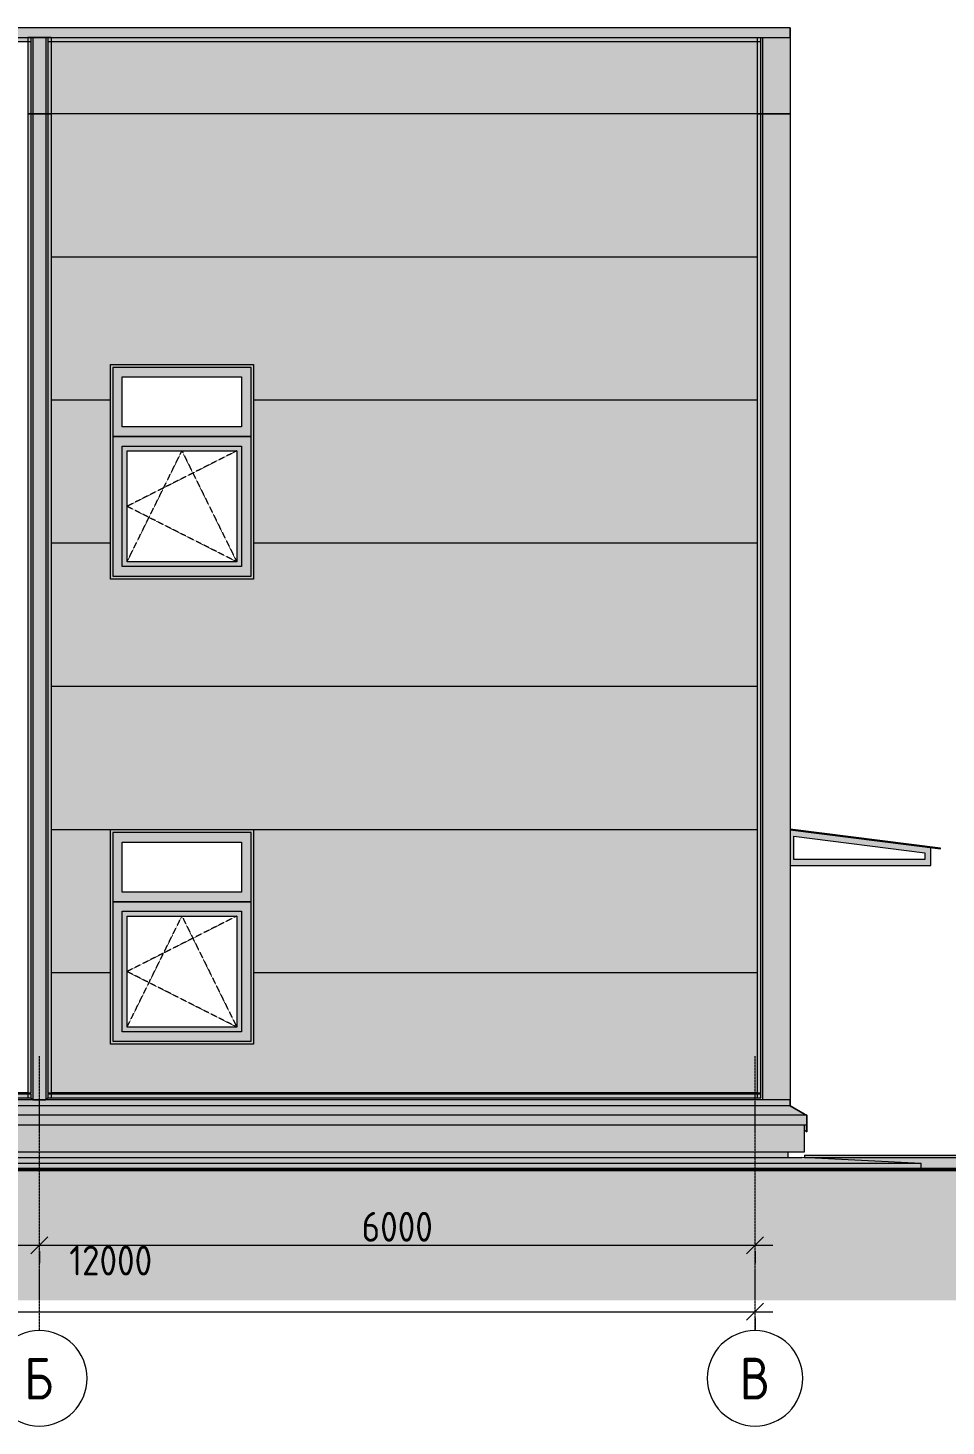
# Model space of a CAD drawing. Header units: millimetres. Extents: x 148937 to 2048786, y 870 to 351006.
# Drawn here: x 606624 to 614321, y 318854 to 330574 of the extents above; entities that cross this region are included whole.
import ezdxf

# ---------------------------------------------------------------- set-up
doc = ezdxf.new("R2010")
doc.units = ezdxf.units.MM
doc.linetypes.add('_ШПТ__20_т__2_5__Линия сетки', pattern=[25, 20, -2.5, 0, -2.5])
doc.linetypes.add('_ШТР__2__1_', pattern=[3, 2, -1])
doc.layers.get('Defpoints').update_dxf_attribs({"color": 4})
for name, color, linetype, lineweight, true_color in [('Каркас_Импост', 7, 'Continuous', 9, 0x0080c0), ('Линии', 7, 'Continuous', 9, 0x00a600), ('Монтажный зазор', 7, 'Continuous', 9, 0x808040), ('Ограждение', 7, 'Continuous', 9, 0x408080), ('Окна', 7, 'Continuous', 9, 0x0080c0), ('Открывание', 7, '_ШТР__2__1_', 9, 0x373737)]:
    doc.layers.add(name, color=color, linetype=linetype, lineweight=lineweight, true_color=true_color)
for name, color, linetype, lineweight in [('Обобщенные модели', 7, 'Continuous', 18), ('Оси', 72, 'Continuous', 9), ('Перекрытия', 7, 'Continuous', 18), ('Размеры', 7, 'Continuous', 9), ('Стены', 7, 'Continuous', 18), ('Элементы узлов', 7, 'Continuous', 18)]:
    doc.layers.add(name, color=color, linetype=linetype, lineweight=lineweight)
doc.styles.add('GOST Common', font='GOST Common.ttf', dxfattribs={"width": 0.9, "height": 350})
doc.styles.add('GOST Common_1', font='GOST Common.ttf', dxfattribs={"width": 0.9, "height": 250})
doc.dimstyles.new('Основной_2_5_мм', dxfattribs={"dimscale": 304.8, "dimtxt": 251.428749, "dimasz": 0.463911, "dimexe": 0.492126, "dimexo": 0.492126, "dimgap": 0.098425, "dimtad": 1, "dimdec": 3, "dimrnd": 0.001, "dimdsep": 46, "dimtxsty": 'GOST Common_1', "dimblk1": 'OBLIQUE', "dimblk2": 'OBLIQUE', "dimsah": 1, "dimcen": 0.09, "dimdle": 0.492126, "dimazin": 2, "dimtfac": 1, "dimtdec": 4, "dimtix": 1, "dimtmove": 0, "dimatfit": 3, "dimfxl": 1, "dimtvp": 1, "dimtolj": 1, "dimtzin": 0, "dimlwd": 20, "dimlwe": 20, "dimarcsym": 2})
doc.dimstyles.new('Основной_2_5_мм_1', dxfattribs={"dimscale": 304.8, "dimtxt": 251.428749, "dimasz": 0.463911, "dimexe": 0.492126, "dimexo": 0.492126, "dimgap": 0.098425, "dimtad": 1, "dimdec": 3, "dimrnd": 0.001, "dimdsep": 46, "dimtxsty": 'GOST Common_1', "dimblk1": 'OBLIQUE', "dimblk2": 'OBLIQUE', "dimsah": 1, "dimcen": 0.09, "dimdle": 0.492126, "dimazin": 2, "dimtfac": 1, "dimtdec": 4, "dimtix": 1, "dimtmove": 1, "dimatfit": 3, "dimfxl": 1, "dimtvp": 1, "dimtolj": 1, "dimtzin": 0, "dimlwd": 20, "dimlwe": 20, "dimarcsym": 2})

# ---------------------------------------------------------------- blocks, each defined once
blk = doc.blocks.new('102_Окно_1Створка_Ф_ГОСТ23166-99 - 1160х1750_1170_h-1445330-_О__Ф__А-В__Восточный')
at = {"layer": 'Каркас_Импост', "true_color": 0xf7fbf5}
h = blk.add_hatch(color=7, dxfattribs=at)
h.paths.add_polyline_path([(7655, 5995), (7775, 5995), (7775, 6575), (6615, 6575), (6615, 5995), (7260, 5995)], flags=0)
h.paths.add_polyline_path([(7260, 6075), (6695, 6075), (6695, 6495), (7695, 6495), (7695, 6075), (7655, 6075)], flags=0)
h = blk.add_hatch(color=7, dxfattribs=at)
h.paths.add_polyline_path([(6615, 4825), (7775, 4825), (7775, 5995), (6615, 5995), (6615, 5100)], flags=0)
h.paths.add_polyline_path([(7695, 4905), (6695, 4905), (6695, 5915), (7695, 5915), (7695, 5100)], flags=0)
h = blk.add_hatch(color=7, dxfattribs=at)
h.paths.add_polyline_path([(6695, 4905), (7695, 4905), (7695, 5915), (6695, 5915), (6695, 5138)], flags=0)
h.paths.add_polyline_path([(7655, 4945), (6735, 4945), (6735, 5875), (7655, 5875), (7655, 5100)], flags=0)
at = {"layer": 'Монтажный зазор', "true_color": 0x7f7f7f}
h = blk.add_hatch(color=8, dxfattribs=at)
h.paths.add_polyline_path([(6595, 4800), (7795, 4800), (7795, 6600), (6595, 6600), (6595, 4825)], flags=0)
h.paths.add_polyline_path([(6695, 4825), (6615, 4825), (6615, 6575), (7775, 6575), (7775, 4825), (6735, 4825)], flags=0)
at = {"layer": 'Каркас_Импост', "color": 7}
for p, q in [((6615, 6575), (6615, 5995)), ((7775, 6575), (6615, 6575)), ((7775, 5995), (7775, 6575)), ((6695, 6495), (7695, 6495)), ((6695, 6075), (6695, 6495)), ((7695, 6495), (7695, 6075)), ((6615, 5995), (7775, 5995)), ((6615, 5995), (6615, 4825)), ((7775, 5995), (6615, 5995)), ((7695, 6075), (6695, 6075)), ((7775, 4825), (7775, 5995)), ((6695, 5915), (7695, 5915)), ((6695, 4905), (6695, 5915)), ((6735, 5875), (7655, 5875)), ((6735, 4945), (6735, 5875)), ((7655, 5875), (7655, 4945)), ((7695, 5915), (7695, 4905)), ((7655, 4945), (6735, 4945)), ((6615, 4825), (7775, 4825)), ((7695, 4905), (6695, 4905))]:
    blk.add_line(p, q, dxfattribs=at)
at = {"layer": 'Открывание', "color": 7}
for p, q in [((6735, 4945), (7195, 5875)), ((7655, 5875), (6735, 5410)), ((7195, 5875), (7655, 4945)), ((7655, 4945), (6735, 5410))]:
    blk.add_line(p, q, dxfattribs=at)
blk = doc.blocks.new('102_Окно_1Створка_Ф_ГОСТ23166-99 - 1160х1750_1170_h-V38-_О__Ф__А-В__Восточный')
at = {"layer": 'Каркас_Импост', "true_color": 0xf7fbf5}
h = blk.add_hatch(color=7, dxfattribs=at)
h.paths.add_polyline_path([(7655, 2095), (7775, 2095), (7775, 2675), (6615, 2675), (6615, 2095), (7260, 2095)], flags=0)
h.paths.add_polyline_path([(7695, 2175), (6695, 2175), (6695, 2595), (7695, 2595), (7695, 2397)], flags=0)
h = blk.add_hatch(color=7, dxfattribs=at)
h.paths.add_polyline_path([(7775, 925), (7775, 2095), (6615, 2095), (6615, 925), (7725, 925)], flags=0)
h.paths.add_polyline_path([(7260, 1005), (6695, 1005), (6695, 2015), (7695, 2015), (7695, 1005), (7655, 1005)], flags=0)
h = blk.add_hatch(color=7, dxfattribs=at)
h.paths.add_polyline_path([(6695, 1005), (7695, 1005), (7695, 2015), (6695, 2015), (6695, 1223)], flags=0)
h.paths.add_polyline_path([(7260, 1045), (6735, 1045), (6735, 1975), (7655, 1975), (7655, 1045)], flags=0)
at = {"layer": 'Монтажный зазор', "true_color": 0x7f7f7f}
h = blk.add_hatch(color=8, dxfattribs=at)
h.paths.add_polyline_path([(6595, 900), (7795, 900), (7795, 2700), (6595, 2700), (6595, 925)], flags=0)
h.paths.add_polyline_path([(6663, 925), (6615, 925), (6615, 2675), (7775, 2675), (7775, 925), (6665, 925)], flags=0)
at = {"layer": 'Каркас_Импост', "color": 7}
for p, q in [((6615, 2675), (6615, 2095)), ((7775, 2675), (6615, 2675)), ((6695, 2595), (7695, 2595)), ((6695, 2175), (6695, 2595)), ((7695, 2595), (7695, 2175)), ((7775, 2095), (7775, 2675)), ((7695, 2175), (6695, 2175)), ((6615, 2095), (7775, 2095)), ((6615, 2095), (6615, 925)), ((7775, 2095), (6615, 2095)), ((6695, 2015), (7695, 2015)), ((6695, 1005), (6695, 2015)), ((7695, 2015), (7695, 1005)), ((7775, 925), (7775, 2095)), ((6735, 1975), (7655, 1975)), ((6735, 1045), (6735, 1975)), ((7655, 1975), (7655, 1045)), ((7695, 1005), (6695, 1005)), ((7655, 1045), (6735, 1045)), ((6615, 925), (7775, 925))]:
    blk.add_line(p, q, dxfattribs=at)
at = {"layer": 'Открывание', "color": 7}
for p, q in [((6735, 1045), (7195, 1975)), ((7655, 1975), (6735, 1510)), ((7195, 1975), (7655, 1045)), ((7655, 1045), (6735, 1510))]:
    blk.add_line(p, q, dxfattribs=at)
blk = doc.blocks.new('125_Горизонтальный козырек - Горизонтальный козырек L_1200-1197949-_О__Ф__А-В__Восточный')
at = {"layer": 'Ограждение'}
h = blk.add_hatch(dxfattribs=at)
h.set_pattern_fill('FP_7', style=0, pattern_type=2)
h.set_pattern_definition([(236.31, (1066.8, 1244.6), (-1777.996, -3556.002), [641.07, -5769.6]), (236.31, (1102.36, 1137.9), (-1777.996, -3556.002), [384.64, -6026.03]), (236.31, (889, 1137.9), (-1777.996, -3556.002), [384.64, -6026.03])])
h.paths.add_polyline_path([(13555, 2540), (13555, 2545), (12295, 2702.5), (12295, 2697.5)], flags=0)
at = {"layer": 'Ограждение', "true_color": 0x9ea0a1}
h = blk.add_hatch(color=253, dxfattribs=at)
h.paths.add_polyline_path([(13475, 2400), (13475, 2550), (12295, 2697.5), (12295, 2400), (12325, 2400)], flags=0)
h.paths.add_polyline_path([(13425, 2450), (12325, 2450), (12325, 2643.75), (13425, 2506.25)], flags=0)
at = {"layer": 'Ограждение', "color": 7}
for p, q in [((13555, 2545), (12295, 2702.5)), ((12295, 2697.5), (13555, 2540)), ((12325, 2450), (12325, 2643.75)), ((12325, 2643.75), (13425, 2506.25)), ((13425, 2506.25), (13425, 2450)), ((13475, 2400), (13475, 2550)), ((13555, 2540), (13555, 2545)), ((12295, 2400), (13475, 2400)), ((13425, 2450), (12325, 2450))]:
    blk.add_line(p, q, dxfattribs=at)
blk = doc.blocks.new('190_ФЭ_Цоколь_Типовой - ФЭ-Ц1_140х80-1286516-_О__Ф__А-В__Восточный')
at = {"layer": 'Обобщенные модели', "true_color": 0x9ea0a1}
h = blk.add_hatch(color=253, dxfattribs=at)
h.paths.add_polyline_path([(4875, 482), (5928, 482), (5931, 491), (4875, 491)], flags=0)
h.paths.add_polyline_path([(12048, 482), (12048, 482), (12051, 491), (6069, 491), (6072, 482), (12035, 482)], flags=0)
h = blk.add_hatch(color=253, dxfattribs=at)
h.paths.add_polyline_path([(4875, 452), (5928, 452), (5928, 482), (4875, 482)], flags=0)
h.paths.add_polyline_path([(12048, 452), (12048, 482), (6072, 482), (6072, 452), (12035, 452)], flags=0)
for points in [[(6411, 435), (12065, 435), (12048, 452), (6072, 452), (6055, 435), (5945, 435), (5928, 452), (4875, 452), (4875, 435), (6395, 435)], [(12065, 385), (12295, 385), (12295, 435), (4875, 435), (4875, 385), (12035, 385)], [(7260, 305), (12433, 305), (12294, 385), (4875, 385), (4875, 305), (6066, 305)], [(12415, 225), (12433, 225), (12433, 305), (4875, 305), (4875, 225), (12333, 225)]]:
    blk.add_hatch(color=253, dxfattribs=at).paths.add_polyline_path(points, flags=0)
at = {"layer": 'Линии', "color": 7, "lineweight": 18}
for p, q in [((4875, 491), (4875, 492)), ((5902, 492), (4875, 492)), ((4875, 482), (4875, 491)), ((4875, 482), (4875, 452)), ((12022, 492), (6098, 492)), ((4875, 435), (4875, 452)), ((4875, 385), (4875, 435)), ((4875, 315), (4875, 385)), ((12295, 435), (12295, 385)), ((12295, 385), (12415, 315)), ((4875, 305), (4875, 315)), ((4875, 305), (4875, 225)), ((12415, 315), (12433, 305)), ((12433, 225), (12433, 305)), ((4875, 225), (12433, 225))]:
    blk.add_line(p, q, dxfattribs=at)
at = {"layer": 'Обобщенные модели'}
for p, q in [((5931, 491), (4875, 491)), ((5928, 482), (4875, 482)), ((12051, 491), (6069, 491)), ((12048, 482), (6072, 482)), ((4875, 452), (5928, 452)), ((12295, 435), (4875, 435)), ((12295, 385), (4875, 385)), ((6072, 452), (12048, 452)), ((12433, 305), (4875, 305))]:
    blk.add_line(p, q, dxfattribs=at)
blk = doc.blocks.new('190_ФЭ_Цоколь_Типовой - ФЭ-Ц1_140х80-1287145-_О__Ф__А-В__Восточный')
at = {"layer": 'Линии', "color": 7, "lineweight": 18}
for p, q in [((12295, 385), (12295, 435)), ((12415, 315), (12295, 385)), ((12433, 305), (12415, 315)), ((12433, 305), (12433, 225))]:
    blk.add_line(p, q, dxfattribs=at)
blk = doc.blocks.new('190_ФЭ_Цоколь_Типовой - ФЭ-Ц1_140х80-1287549-_О__Ф__А-В__Восточный')
at = {"layer": 'Обобщенные модели', "true_color": 0x9ea0a1}
blk.add_hatch(color=253, dxfattribs=at).paths.add_polyline_path([(12433, 167), (12432, 169), (12432, 168)], flags=0)
at = {"layer": 'Линии', "color": 7, "lineweight": 18}
for p, q in [((12432, 169), (12416, 178)), ((12416, 178), (12416, 177)), ((12416, 177), (12433, 167)), ((12432, 169), (12432, 225)), ((12433, 225), (12433, 167))]:
    blk.add_line(p, q, dxfattribs=at)
blk = doc.blocks.new('190_ФЭ_Стена_Стык вертикальный - ФЭ-C1_110-1292974-_О__Ф__А-В__Восточный')
at = {"layer": 'Обобщенные модели', "true_color": 0xcfd0cf}
for points in [[(5905, 492), (5928, 492), (5928, 8700), (5902, 8700), (5902, 492)], [(5945, 435), (5945, 8700), (5928, 8700), (5928, 492), (5931, 491), (5928, 482), (5928, 452)], [(5945, 435), (6055, 435), (6055, 8700), (5945, 8700), (5945, 831)], [(6055, 435), (6072, 452), (6072, 482), (6069, 491), (6072, 492), (6072, 8700), (6055, 8700), (6055, 452)], [(6072, 492), (6098, 492), (6098, 8700), (6072, 8700), (6072, 831)]]:
    blk.add_hatch(color=254, dxfattribs=at).paths.add_polyline_path(points, flags=0)
at = {"layer": 'Линии', "color": 7, "lineweight": 18}
for p, q in [((5928, 8700), (5902, 8700)), ((5902, 8700), (5902, 491)), ((5945, 8700), (5928, 8700)), ((6055, 8700), (5945, 8700)), ((6072, 8700), (6055, 8700)), ((6098, 8700), (6072, 8700)), ((6098, 8700), (6098, 491)), ((5902, 482), (5902, 452)), ((6098, 482), (6098, 452)), ((5902, 452), (5928, 452)), ((5928, 452), (5945, 435)), ((5945, 435), (6055, 435)), ((6055, 435), (6072, 452)), ((6072, 452), (6098, 452))]:
    blk.add_line(p, q, dxfattribs=at)
at = {"layer": 'Обобщенные модели'}
for p, q in [((5928, 8700), (5928, 491)), ((5945, 8700), (5945, 435)), ((6055, 8700), (6055, 435)), ((6072, 8700), (6072, 491)), ((5928, 482), (5928, 452)), ((6072, 482), (6072, 452))]:
    blk.add_line(p, q, dxfattribs=at)
blk = doc.blocks.new('190_ФЭ_Парапет_Сэндвич - ФЭ-К1_150-V40-_О__Ф__А-В__Восточный')
at = {"layer": 'Линии', "color": 7, "lineweight": 18}
blk.add_line((12295, 9340), (12295, 9420), dxfattribs=at)
blk = doc.blocks.new('190_ФЭ_Парапет_Сэндвич - ФЭ-К1_150-1300769-_О__Ф__А-В__Восточный')
at = {"layer": 'Обобщенные модели', "true_color": 0xcfd0cf}
h = blk.add_hatch(color=254, dxfattribs=at)
h.paths.add_polyline_path([(12105, 9340), (12295, 9340), (12295, 9420), (1950, 9420), (1950, 9340), (12065, 9340)], flags=0)
h.paths.add_polyline_path([(-295, 9340), (1100, 9340), (1100, 9420), (-295, 9420), (-295, 9400)], flags=0)
h.paths.add_polyline_path([(1150, 9340), (1500, 9340), (1500, 9420), (1150, 9420), (1150, 9400)], flags=0)
h.paths.add_polyline_path([(1550, 9340), (1900, 9340), (1900, 9420), (1550, 9420), (1550, 9400)], flags=0)
h = blk.add_hatch(color=254, dxfattribs=at)
h.paths.add_polyline_path([(6072, 9307), (12048, 9307), (12048, 9340), (1950, 9340), (1950, 9307), (5928, 9307), (5928, 9340), (6072, 9340)], flags=0)
h.paths.add_polyline_path([(-48, 9307), (1100, 9307), (1100, 9340), (-48, 9340)], flags=0)
h.paths.add_polyline_path([(1900, 9307), (1900, 9340), (1550, 9340), (1550, 9307)], flags=0)
h.paths.add_polyline_path([(1500, 9307), (1500, 9340), (1150, 9340), (1150, 9307), (1291, 9307)], flags=0)
at = {"layer": 'Линии', "color": 7, "lineweight": 18}
for p, q in [((1100, 9420), (-295, 9420)), ((-295, 9340), (-295, 9420)), ((1500, 9420), (1150, 9420)), ((1900, 9420), (1550, 9420)), ((12295, 9420), (1950, 9420)), ((12295, 9420), (12295, 9340)), ((-295, 9340), (1100, 9340)), ((-48, 9307), (1100, 9307)), ((1150, 9340), (1500, 9340)), ((1150, 9307), (1500, 9307)), ((1550, 9340), (1900, 9340)), ((1550, 9307), (1900, 9307)), ((1950, 9340), (12295, 9340)), ((1950, 9307), (5928, 9307)), ((6072, 9307), (12048, 9307))]:
    blk.add_line(p, q, dxfattribs=at)
blk = doc.blocks.new('190_ФЭ_Стена_Стык угловой внешний фигурный - ФЭ-У1_230х230-1304173-_О__Ф__А-В__Восточный')
at = {"layer": 'Обобщенные модели', "true_color": 0xcfd0cf}
for points in [[(12035, 492), (12048, 492), (12048, 8700), (12022, 8700), (12022, 492)], [(12065, 435), (12065, 8700), (12048, 8700), (12048, 492), (12051, 491), (12048, 482), (12048, 452), (12065, 435)], [(12105, 435), (12295, 435), (12295, 8700), (12065, 8700), (12065, 435)]]:
    blk.add_hatch(color=254, dxfattribs=at).paths.add_polyline_path(points, flags=0)
at = {"layer": 'Линии', "color": 7, "lineweight": 18}
for p, q in [((12022, 8700), (12048, 8700)), ((12022, 491), (12022, 8700)), ((12048, 8700), (12065, 8700)), ((12065, 8700), (12295, 8700)), ((12295, 8700), (12295, 435)), ((12022, 452), (12022, 482)), ((12295, 435), (12065, 435))]:
    blk.add_line(p, q, dxfattribs=at)
at = {"layer": 'Обобщенные модели'}
for p, q in [((12048, 491), (12048, 8700)), ((12065, 435), (12065, 8700)), ((12048, 452), (12048, 482))]:
    blk.add_line(p, q, dxfattribs=at)
blk = doc.blocks.new('190_ФЭ_Стена_Стык вертикальный - ФЭ-C1_110-1306445-_О__Ф__А-В__Восточный')
at = {"layer": 'Обобщенные модели', "true_color": 0xcfd0cf}
for points in [[(5903, 8700), (5928, 8700), (5928, 9307), (5902, 9307), (5902, 8700)], [(5945, 8700), (5945, 9340), (5928, 9340), (5928, 8700)], [(6055, 8700), (6055, 9340), (5945, 9340), (5945, 8700), (6010, 8700)], [(6055, 8700), (6072, 8700), (6072, 9340), (6055, 9340), (6055, 9307)], [(6098, 8700), (6097, 9307), (6072, 9307), (6072, 8700), (6097, 8700)]]:
    blk.add_hatch(color=254, dxfattribs=at).paths.add_polyline_path(points, flags=0)
at = {"layer": 'Линии', "color": 7, "lineweight": 18}
for p, q in [((5928, 9340), (5902, 9340)), ((5902, 9340), (5902, 8700)), ((5945, 9340), (5928, 9340)), ((6055, 9340), (5945, 9340)), ((6072, 9340), (6055, 9340)), ((6098, 9340), (6072, 9340)), ((6098, 9340), (6098, 8700)), ((5902, 8700), (5928, 8700)), ((5928, 8700), (5945, 8700)), ((5945, 8700), (6055, 8700)), ((6055, 8700), (6072, 8700)), ((6072, 8700), (6098, 8700))]:
    blk.add_line(p, q, dxfattribs=at)
at = {"layer": 'Обобщенные модели'}
for p, q in [((5928, 9340), (5928, 8700)), ((5945, 9340), (5945, 8700)), ((6055, 9340), (6055, 8700)), ((6072, 9340), (6072, 8700))]:
    blk.add_line(p, q, dxfattribs=at)
blk = doc.blocks.new('190_ФЭ_Стена_Стык угловой внешний фигурный - ФЭ-У1_230х230-1306185-_О__Ф__А-В__Восточный')
at = {"layer": 'Обобщенные модели', "true_color": 0xcfd0cf}
for points in [[(12048, 8700), (12048, 9307), (12022, 9307), (12023, 8700), (12032, 8700)], [(12048, 8700), (12065, 8700), (12065, 9340), (12048, 9340), (12048, 9307)], [(12065, 8700), (12295, 8700), (12295, 9340), (12065, 9340), (12065, 9307)]]:
    blk.add_hatch(color=254, dxfattribs=at).paths.add_polyline_path(points, flags=0)
at = {"layer": 'Линии', "color": 7, "lineweight": 18}
for p, q in [((12022, 9340), (12048, 9340)), ((12022, 8700), (12022, 9340)), ((12048, 9340), (12065, 9340)), ((12065, 9340), (12295, 9340)), ((12295, 9340), (12295, 8700)), ((12048, 8700), (12022, 8700)), ((12065, 8700), (12048, 8700)), ((12295, 8700), (12065, 8700))]:
    blk.add_line(p, q, dxfattribs=at)
at = {"layer": 'Обобщенные модели'}
for p, q in [((12048, 8700), (12048, 9340)), ((12065, 8700), (12065, 9340))]:
    blk.add_line(p, q, dxfattribs=at)
blk = doc.blocks.new('Ось сетки - Круг_Ø8 мм-6577-_О__Ф__А-В__Восточный')
at = {"layer": 'Оси', "lineweight": 20}
for start, end in [(360, 180), (180, 360)]:
    blk.add_arc((0, -1900), 400, start, end, dxfattribs=at)
blk = doc.blocks.new('_Oblique')
at = {"color": 0, "linetype": 'ByBlock', "lineweight": -2}
blk.add_line((-0.5, -0.5), (0.5, 0.5), dxfattribs=at)
blk = doc.blocks.new('*D409')
at = {"layer": 'Defpoints', "color": 0, "transparency": 16777216}
for p in [(600720, 320469), (606720, 320469), (606720, 320369)]:
    blk.add_point(p, dxfattribs=at)
at = {"layer": 'Размеры', "color": 0, "lineweight": 20, "transparency": 16777216}
for p, q in [((600570, 320369), (606870, 320369)), ((600720, 320319), (600720, 320219)), ((606720, 320319), (606720, 320219))]:
    blk.add_line(p, q, dxfattribs=at)
at = {"layer": 'Размеры', "color": 0, "lineweight": 20, "transparency": 16777216, "xscale": 141.4, "yscale": 141.4, "zscale": 141.4, "rotation": 180}
blk.add_blockref('_Oblique', (600720, 320369), dxfattribs=at)
at = {"layer": 'Размеры', "color": 0, "lineweight": 20, "transparency": 16777216, "xscale": 141.4, "yscale": 141.4, "zscale": 141.4}
blk.add_blockref('_Oblique', (606720, 320369), dxfattribs=at)
at = {"layer": 'Размеры', "color": 0, "lineweight": 20, "transparency": 16777216, "insert": (603720, 320524), "char_height": 250, "width": 756.84, "attachment_point": 5, "style": 'GOST Common_1'}
blk.add_mtext('\\A1;6000', dxfattribs=at)
blk = doc.blocks.new('*D410')
at = {"layer": 'Defpoints', "color": 0, "transparency": 16777216}
for p in [(606720, 320469), (612720, 320469), (612720, 320369)]:
    blk.add_point(p, dxfattribs=at)
at = {"layer": 'Размеры', "color": 0, "lineweight": 20, "transparency": 16777216}
for p, q in [((606570, 320369), (612870, 320369)), ((606720, 320319), (606720, 320219)), ((612720, 320319), (612720, 320219))]:
    blk.add_line(p, q, dxfattribs=at)
at = {"layer": 'Размеры', "color": 0, "lineweight": 20, "transparency": 16777216, "xscale": 141.4, "yscale": 141.4, "zscale": 141.4, "rotation": 180}
blk.add_blockref('_Oblique', (606720, 320369), dxfattribs=at)
at = {"layer": 'Размеры', "color": 0, "lineweight": 20, "transparency": 16777216, "xscale": 141.4, "yscale": 141.4, "zscale": 141.4}
blk.add_blockref('_Oblique', (612720, 320369), dxfattribs=at)
at = {"layer": 'Размеры', "color": 0, "lineweight": 20, "transparency": 16777216, "insert": (609720, 320524), "char_height": 250, "width": 756.84, "attachment_point": 5, "style": 'GOST Common_1'}
blk.add_mtext('\\A1;6000', dxfattribs=at)
blk = doc.blocks.new('*D411')
at = {"layer": 'Defpoints', "color": 0, "transparency": 16777216}
for p in [(600720, 319912), (612720, 319912), (612720, 319812)]:
    blk.add_point(p, dxfattribs=at)
at = {"layer": 'Размеры', "color": 0, "lineweight": 20, "transparency": 16777216}
for p, q in [((600570, 319812), (612870, 319812)), ((600720, 319762), (600720, 319662)), ((612720, 319762), (612720, 319662))]:
    blk.add_line(p, q, dxfattribs=at)
at = {"layer": 'Размеры', "color": 0, "lineweight": 20, "transparency": 16777216, "xscale": 141.4, "yscale": 141.4, "zscale": 141.4, "rotation": 180}
blk.add_blockref('_Oblique', (600720, 319812), dxfattribs=at)
at = {"layer": 'Размеры', "color": 0, "lineweight": 20, "transparency": 16777216, "xscale": 141.4, "yscale": 141.4, "zscale": 141.4}
blk.add_blockref('_Oblique', (612720, 319812), dxfattribs=at)
at = {"layer": 'Размеры', "color": 0, "lineweight": 20, "transparency": 16777216, "insert": (606970, 320366), "char_height": 250, "width": 889.8, "attachment_point": 1, "line_spacing_factor": 1.022761, "style": 'GOST Common_1'}
blk.add_mtext('\\A1;12000', dxfattribs=at)

msp = doc.modelspace()

# ---------------------------------------------------------------- hatches: boundary and pattern name
at = {"layer": 'Перекрытия', "true_color": 0xb9d0cb}
for points in [[(614112.63343, 321053.5814), (613112.63343, 321103.5814), (606214.63343, 321103.5814), (606214.63343, 321053.5814), (613947.96764, 321053.5814)], [(614112.63343, 321003.5814), (614112.63343, 321053.5814), (606214.63343, 321053.5814), (606214.63343, 321003.5814), (613947.96764, 321003.5814)]]:
    msp.add_hatch(color=9, dxfattribs=at).paths.add_polyline_path(points, flags=0)
at = {"layer": 'Перекрытия', "true_color": 0xc0c0c0}
msp.add_hatch(color=9, dxfattribs=at).paths.add_polyline_path([(613947.96764, 321103.5814), (614632.63343, 321103.5814), (614632.63343, 321123.5814), (613134.63343, 321123.5814), (613134.63343, 321103.5814), (613139.63343, 321103.5814)], flags=0)
at = {"layer": 'Перекрытия', "true_color": 0xbabfc5}
msp.add_hatch(color=9, dxfattribs=at).paths.add_polyline_path([(614632.63343, 321003.5814), (614632.63343, 321103.5814), (613134.63343, 321102.4814), (614112.63343, 321053.5814), (614112.63343, 321003.5814), (614212.63343, 321003.5814)], flags=0)
at = {"layer": 'Стены', "true_color": 0xcfd0cf}
for points in [[(611560.52641, 329853.5814), (612741.63343, 329853.5814), (612741.63343, 330460.71694), (606817.63343, 330460.71694), (606817.63343, 329853.5814)], [(612741.63343, 328653.5814), (612741.63343, 329853.5814), (606817.63343, 329853.5814), (606817.63343, 328653.5814), (611560.52641, 328653.5814)], [(606817.63343, 327453.5814), (607314.63343, 327453.5814), (607314.63343, 327753.5814), (608514.63343, 327753.5814), (608514.63343, 327453.5814), (612741.63343, 327453.5814), (612741.63343, 328653.5814), (606817.63343, 328653.5814), (606817.63343, 327498.70961)], [(606817.63343, 325053.5814), (612741.63343, 325053.5814), (612741.63343, 326253.5814), (608514.63343, 326253.5814), (608514.63343, 325953.5814), (607314.63343, 325953.5814), (607314.63343, 326253.5814), (606817.63343, 326253.5814), (606817.63343, 325097.95115)], [(612741.63343, 323853.5814), (612741.63343, 325053.5814), (606817.63343, 325053.5814), (606817.63343, 323853.5814), (611560.52641, 323853.5814)], [(606817.63343, 321645.7789), (612741.63343, 321645.7789), (612741.63343, 322653.5814), (608514.63343, 322653.5814), (608514.63343, 322053.5814), (607314.63343, 322053.5814), (607314.63343, 322653.5814), (606817.63343, 322653.5814), (606817.63343, 321985.02123)]]:
    msp.add_hatch(color=254, dxfattribs=at).paths.add_polyline_path(points, flags=0)
h = msp.add_hatch(color=254, dxfattribs=at)
h.paths.add_polyline_path([(612741.63343, 326253.5814), (612741.63343, 327453.5814), (608514.63343, 327453.5814), (608514.63343, 326253.5814), (611560.52641, 326253.5814)], flags=0)
h.paths.add_polyline_path([(607314.63343, 326253.5814), (607314.63343, 327453.5814), (606817.63343, 327453.5814), (606817.63343, 326253.5814)], flags=0)
h = msp.add_hatch(color=254, dxfattribs=at)
h.paths.add_polyline_path([(606817.63343, 322653.5814), (607314.63343, 322653.5814), (607314.63343, 323853.5814), (606817.63343, 323853.5814), (606817.63343, 322767.95466)], flags=0)
h.paths.add_polyline_path([(608514.63343, 322653.5814), (612741.63343, 322653.5814), (612741.63343, 323853.5814), (608514.63343, 323853.5814), (608514.63343, 323550.8881)], flags=0)
at = {"layer": 'Стены', "true_color": 0x9ea0a1}
msp.add_hatch(color=253, dxfattribs=at).paths.add_polyline_path([(609173.08519, 321153.5814), (613134.63343, 321153.5814), (613134.63343, 321378.5814), (605594.63343, 321378.5814), (605594.63343, 321153.5814), (608514.63343, 321153.5814)], flags=0)
at = {"layer": 'Стены', "true_color": 0xbabfc5}
for points in [[(605594.63343, 321053.5814), (606214.63343, 321053.5814), (606214.63343, 321103.5814), (612844.63343, 321103.5814), (612844.63343, 321153.5814), (605594.63343, 321153.5814), (605594.63343, 321123.5814), (606194.63343, 321123.5814), (606194.63343, 321103.5814), (605594.63343, 321103.5814)], [(612994.63343, 321103.5814), (612994.63343, 321153.5814), (612844.63343, 321153.5814), (612844.63343, 321103.5814)]]:
    msp.add_hatch(color=9, dxfattribs=at).paths.add_polyline_path(points, flags=0)
at = {"layer": 'Элементы узлов', "true_color": 0xffffff}
msp.add_hatch(color=7, dxfattribs=at).paths.add_polyline_path([(598330.84055, 319906.52059), (614919.63343, 319906.52059), (614919.63343, 321003.5814), (598330.84055, 321003.5814)], flags=0)

# ---------------------------------------------------------------- linework, layer by layer
at = {"layer": 'Линии', "color": 7, "lineweight": 18}
for p, q in [((612741.63343, 329853.5814), (606817.63343, 329853.5814)), ((612741.63343, 328653.5814), (606817.63343, 328653.5814)), ((607314.63343, 325953.5814), (607314.63343, 327753.5814)), ((607314.63343, 327753.5814), (608514.63343, 327753.5814)), ((608514.63343, 327753.5814), (608514.63343, 325953.5814)), ((607314.63343, 327453.5814), (606817.63343, 327453.5814)), ((612741.63343, 327453.5814), (608514.63343, 327453.5814)), ((607314.63343, 326253.5814), (606817.63343, 326253.5814)), ((612741.63343, 326253.5814), (608514.63343, 326253.5814)), ((608514.63343, 325953.5814), (607314.63343, 325953.5814)), ((612741.63343, 325053.5814), (606817.63343, 325053.5814)), ((606817.63343, 323853.5814), (612741.63343, 323853.5814)), ((607314.63343, 322053.5814), (607314.63343, 323853.5814)), ((608514.63343, 323853.5814), (608514.63343, 322053.5814)), ((607314.63343, 322653.5814), (606817.63343, 322653.5814)), ((612741.63343, 322653.5814), (608514.63343, 322653.5814)), ((608514.63343, 322053.5814), (607314.63343, 322053.5814)), ((613134.63343, 321153.5814), (613134.63343, 321378.5814)), ((600304.63343, 321153.5814), (613134.63343, 321153.5814)), ((612994.63343, 321153.5814), (612994.63343, 321103.5814)), ((606214.63343, 321103.5814), (613112.63343, 321103.5814)), ((614112.63343, 321053.5814), (613112.63343, 321103.5814)), ((613134.63343, 321123.5814), (614632.63343, 321123.5814)), ((613134.63343, 321123.5814), (613134.63343, 321103.5814)), ((613134.63343, 321103.5814), (614632.63343, 321103.5814)), ((614112.63343, 321003.5814), (614112.63343, 321053.5814))]:
    msp.add_line(p, q, dxfattribs=at)
at = {"layer": 'Линии', "color": 7, "lineweight": 50}
msp.add_line((614919.63343, 321003.5814), (598330.84055, 321003.5814), dxfattribs=at)
at = {"layer": 'Оси', "linetype": '_ШПТ__20_т__2_5__Линия сетки'}
for p, q in [((606719.63343, 319653.5814), (606719.63343, 321953.5814)), ((612719.63343, 319653.5814), (612719.63343, 321953.5814))]:
    msp.add_line(p, q, dxfattribs=at)
at = {"layer": 'Перекрытия'}
msp.add_line((614112.63343, 321053.5814), (606214.63343, 321053.5814), dxfattribs=at)

# ---------------------------------------------------------------- block references
at = {"layer": 'Обобщенные модели'}
for name in ['190_ФЭ_Парапет_Сэндвич - ФЭ-К1_150-1300769-_О__Ф__А-В__Восточный', '190_ФЭ_Парапет_Сэндвич - ФЭ-К1_150-V40-_О__Ф__А-В__Восточный', '190_ФЭ_Стена_Стык вертикальный - ФЭ-C1_110-1306445-_О__Ф__А-В__Восточный', '190_ФЭ_Стена_Стык угловой внешний фигурный - ФЭ-У1_230х230-1306185-_О__Ф__А-В__Восточный', '190_ФЭ_Стена_Стык вертикальный - ФЭ-C1_110-1292974-_О__Ф__А-В__Восточный', '190_ФЭ_Стена_Стык угловой внешний фигурный - ФЭ-У1_230х230-1304173-_О__Ф__А-В__Восточный', '190_ФЭ_Цоколь_Типовой - ФЭ-Ц1_140х80-1286516-_О__Ф__А-В__Восточный', '190_ФЭ_Цоколь_Типовой - ФЭ-Ц1_140х80-1287145-_О__Ф__А-В__Восточный', '190_ФЭ_Цоколь_Типовой - ФЭ-Ц1_140х80-1287549-_О__Ф__А-В__Восточный']:
    msp.add_blockref(name, (600719.63343, 321153.5814), dxfattribs=at)
at = {"layer": 'Ограждение', "color": 7}
msp.add_blockref('125_Горизонтальный козырек - Горизонтальный козырек L_1200-1197949-_О__Ф__А-В__Восточный', (600719.63343, 321153.5814), dxfattribs=at)
at = {"layer": 'Окна', "color": 7}
for name in ['102_Окно_1Створка_Ф_ГОСТ23166-99 - 1160х1750_1170_h-1445330-_О__Ф__А-В__Восточный', '102_Окно_1Створка_Ф_ГОСТ23166-99 - 1160х1750_1170_h-V38-_О__Ф__А-В__Восточный']:
    msp.add_blockref(name, (600719.63343, 321153.5814), dxfattribs=at)
at = {"layer": 'Оси', "lineweight": 20}
for p in [(606719.63343, 321153.5814), (612719.63343, 321153.5814)]:
    msp.add_blockref('Ось сетки - Круг_Ø8 мм-6577-_О__Ф__А-В__Восточный', p, dxfattribs=at)

# ---------------------------------------------------------------- texts
at = {"layer": 'Оси', "char_height": 350, "width": 310.2530625, "attachment_point": 1, "style": 'GOST Common'}
for s, insert in [('\\fGOST Common|b0|i0|c204|p34|;\\W.9;Б', (606591.00277, 319426.11476)), ('\\fGOST Common|b0|i0|c204|p34|;\\W.9;В', (612591.00277, 319426.11476))]:
    msp.add_mtext(s, dxfattribs=dict(at, insert=insert))

# ---------------------------------------------------------------- dimensions: what is measured, and where the dimension line sits
at = {"layer": 'Размеры', "lineweight": 20}
for base, p1, p2, picture, middle in [((606719.63343, 320368.65806), (600719.63343, 320468.64296), (606719.63343, 320468.64296), '*D409', (603719.63343, 320523.65806)), ((612719.63343, 320368.65806), (606719.63343, 320468.64296), (612719.63343, 320468.64296), '*D410', (609719.63343, 320523.65806))]:
    dim = msp.add_linear_dim(base=base, p1=p1, p2=p2, dimstyle='Основной_2_5_мм', override={"dimpost": '<>', "dimfxl": 6000}, dxfattribs=at)
    dim.commit()
    dim.dimension.update_dxf_attribs({"geometry": picture, "text_midpoint": middle})
dim = msp.add_linear_dim(base=(612719.63343, 319812.25902), p1=(600719.63343, 319912.24392), p2=(612719.63343, 319912.24392), dimstyle='Основной_2_5_мм_1', override={"dimpost": '<>', "dimfxl": 12000}, dxfattribs=at)
dim.commit()
dim.dimension.update_dxf_attribs({"geometry": '*D411', "text_midpoint": (607414.85327, 320002.29943), "dimtype": 160})

doc.saveas('drawing.dxf')
